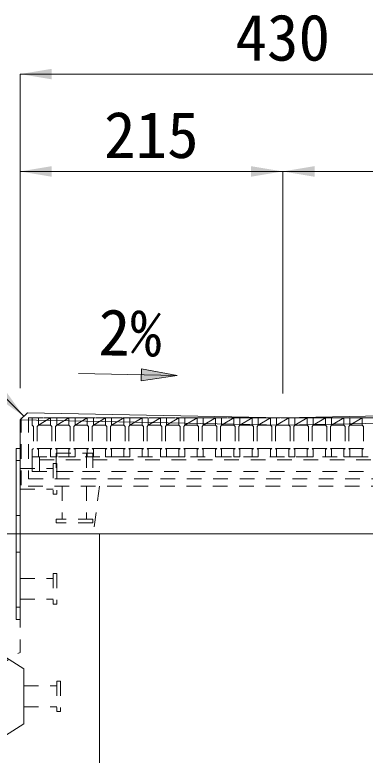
# Model space of a CAD drawing. Units: millimetres at full size, sheet at 1:40. Extents: x 69750 to 116230, y -28801 to 513.
# Drawn here: x 91863 to 92150, y -20324 to -19718 of the extents above; entities that cross this region are included whole.
import ezdxf
from ezdxf.enums import TextEntityAlignment as Align

# ---------------------------------------------------------------- set-up
doc = ezdxf.new("R2010")
doc.units = ezdxf.units.MM
doc.header["$LTSCALE"] = 40
doc.linetypes.add('USER1', pattern=[0.54, 0.3, -0.24])
for name, color, linetype, lineweight in [('インサート', 92, 'USER1', 5), ('グレーチング', 7, 'USER1', 5), ('ジョイントプレート', 7, 'USER1', 9), ('受枠', 3, 'USER1', 9), ('寸法線', 7, 'Continuous', 9), ('引出線', 4, 'Continuous', 9), ('本体', 7, 'Continuous', 20)]:
    doc.layers.add(name, color=color, linetype=linetype, lineweight=lineweight)
doc.styles.add('ＭＳ ゴシック', font='')
doc.styles.get('ＭＳ ゴシック').set_extended_font_data('MS Gothic')

# ---------------------------------------------------------------- blocks, each defined once
blk = doc.blocks.new('filled_arrow')
at = {"color": 0, "linetype": 'Continuous', "lineweight": -2}
blk.add_solid([(7.5, 1.25), (0, 0), (7.5, -1.25)], dxfattribs=at)

msp = doc.modelspace()

# ---------------------------------------------------------------- hatches: boundary and pattern name
at = {"layer": '引出線'}
msp.add_hatch(color=256, dxfattribs=at).paths.add_polyline_path([(91966.66, -20007.47), (91966.47, -20017.21), (91995.81, -20012.92)])

# ---------------------------------------------------------------- linework, layer by layer
at = {"layer": 'インサート'}
for p, q in [((91896.83, -20076.49), (91896.83, -20091.49)), ((91896.83, -20076.49), (91926.83, -20076.49)), ((91921.83, -20076.49), (91921.83, -20091.49)), ((91926.83, -20076.49), (91926.83, -20091.49)), ((91894.32, -20085), (91894.32, -20110)), ((91894.33, -20085), (91894.33, -20110)), ((91894.33, -20085), (91897.33, -20085)), ((91894.33, -20085), (91894.33, -20110)), ((91897.33, -20085), (91897.33, -20110)), ((91897.33, -20085), (91897.33, -20110)), ((91897.33, -20085), (91897.33, -20110)), ((91867.32, -20089), (91894.32, -20089)), ((91867.33, -20089), (91894.33, -20089)), ((91867.33, -20089), (91867.33, -20106)), ((91896.83, -20091.49), (91926.83, -20091.49)), ((91901.83, -20103.49), (91901.83, -20130.49)), ((91921.83, -20103.49), (91921.83, -20130.49)), ((91867.32, -20106), (91894.32, -20106)), ((91867.33, -20106), (91894.33, -20106)), ((91894.32, -20110), (91897.33, -20110)), ((91894.33, -20110), (91897.33, -20110)), ((91926.83, -20130.49), (91896.83, -20130.49)), ((91896.83, -20133.49), (91896.83, -20130.49)), ((91926.83, -20133.49), (91896.83, -20133.49)), ((91926.83, -20133.49), (91926.83, -20130.49)), ((91894.33, -20175), (91894.33, -20199.99)), ((91894.33, -20175), (91897.33, -20175)), ((91897.33, -20175), (91897.33, -20199.99)), ((91867.33, -20178.99), (91894.33, -20178.99)), ((91867.33, -20178.99), (91867.33, -20196)), ((91867.33, -20196), (91894.33, -20196)), ((91894.33, -20199.99), (91897.33, -20199.99)), ((91870.53, -20267), (91897.53, -20267)), ((91870.53, -20267), (91870.53, -20284)), ((91897.53, -20263), (91897.53, -20288)), ((91897.53, -20263), (91900.53, -20263)), ((91900.53, -20263), (91900.53, -20288)), ((91870.53, -20284), (91897.53, -20284)), ((91897.53, -20288), (91900.53, -20288))]:
    msp.add_line(p, q, dxfattribs=at)
at = {"layer": 'グレーチング'}
for p, q in [((92287.33, -20047.49), (91877.33, -20047.49)), ((91877.33, -20047.49), (91877.33, -20053.49)), ((91877.33, -20047.49), (91882.33, -20047.49)), ((91882.33, -20047.49), (91882.33, -20053.49)), ((91882.33, -20053.49), (91892.33, -20047.49)), ((91892.33, -20047.49), (91892.33, -20053.49)), ((91892.33, -20047.49), (91897.33, -20047.49)), ((91897.33, -20047.49), (91897.33, -20053.49)), ((91897.33, -20053.49), (91907.33, -20047.49)), ((91907.33, -20047.49), (91907.33, -20053.49)), ((91907.33, -20047.49), (91912.33, -20047.49)), ((91912.33, -20047.49), (91912.33, -20053.49)), ((91912.33, -20053.49), (91922.33, -20047.49)), ((91922.33, -20047.49), (91922.33, -20053.49)), ((91922.33, -20047.49), (91927.33, -20047.49)), ((91927.33, -20047.49), (91927.33, -20053.49)), ((91927.33, -20053.49), (91937.33, -20047.49)), ((91937.33, -20047.49), (91937.33, -20053.49)), ((91937.33, -20047.49), (91942.33, -20047.49)), ((91942.33, -20047.49), (91942.33, -20053.49)), ((91942.33, -20053.49), (91952.33, -20047.49)), ((91952.33, -20047.49), (91957.33, -20047.49)), ((91952.33, -20047.49), (91952.33, -20053.49)), ((91957.33, -20047.49), (91957.33, -20053.49)), ((91957.33, -20053.49), (91967.33, -20047.49)), ((91967.33, -20047.49), (91967.33, -20053.49)), ((91967.33, -20047.49), (91972.33, -20047.49)), ((91972.33, -20047.49), (91972.33, -20053.49)), ((91972.33, -20053.49), (91982.33, -20047.49)), ((91982.33, -20047.49), (91987.33, -20047.49)), ((91982.33, -20047.49), (91982.33, -20053.49)), ((91987.33, -20047.49), (91987.33, -20053.49)), ((91987.33, -20053.49), (91997.33, -20047.49)), ((91997.33, -20047.49), (92002.33, -20047.49)), ((91997.33, -20047.49), (91997.33, -20053.49)), ((92002.33, -20047.49), (92002.33, -20053.49)), ((92002.33, -20053.49), (92012.33, -20047.49)), ((92012.33, -20047.49), (92017.33, -20047.49)), ((92012.33, -20047.49), (92012.33, -20053.49)), ((92017.33, -20047.49), (92017.33, -20053.49)), ((92017.33, -20053.49), (92027.33, -20047.49)), ((92027.33, -20047.49), (92032.33, -20047.49)), ((92027.33, -20047.49), (92027.33, -20053.49)), ((92032.33, -20047.49), (92032.33, -20053.49)), ((92032.33, -20053.49), (92042.33, -20047.49)), ((92042.33, -20047.49), (92047.33, -20047.49)), ((92042.33, -20047.49), (92042.33, -20053.49)), ((92047.33, -20047.49), (92047.33, -20053.49)), ((92047.33, -20053.49), (92057.33, -20047.49)), ((92057.33, -20047.49), (92062.33, -20047.49)), ((92057.33, -20047.49), (92057.33, -20053.49)), ((92062.33, -20047.49), (92062.33, -20053.49)), ((92062.33, -20053.49), (92072.33, -20047.49)), ((92072.33, -20047.49), (92077.33, -20047.49)), ((92072.33, -20047.49), (92072.33, -20053.49)), ((92077.33, -20047.49), (92077.33, -20053.49)), ((92077.33, -20053.49), (92087.33, -20047.49)), ((92087.33, -20047.49), (92092.33, -20047.49)), ((92087.33, -20047.49), (92087.33, -20053.49)), ((92092.33, -20047.49), (92092.33, -20053.49)), ((92092.33, -20053.49), (92102.33, -20047.49)), ((92102.33, -20047.49), (92107.33, -20047.49)), ((92102.33, -20047.49), (92102.33, -20053.49)), ((92107.33, -20047.49), (92107.33, -20053.49)), ((92107.33, -20053.49), (92117.33, -20047.49)), ((92117.33, -20047.49), (92122.33, -20047.49)), ((92117.33, -20047.49), (92117.33, -20053.49)), ((92122.33, -20047.49), (92122.33, -20053.49)), ((92122.33, -20053.49), (92132.33, -20047.49)), ((92132.33, -20047.49), (92132.33, -20053.49)), ((92132.33, -20047.49), (92137.33, -20047.49)), ((92137.33, -20047.49), (92137.33, -20053.49)), ((92137.33, -20053.49), (92147.33, -20047.49)), ((92147.33, -20047.49), (92147.33, -20053.49)), ((92147.33, -20047.49), (92152.33, -20047.49)), ((91877.33, -20053.49), (91878.33, -20054.49)), ((91878.33, -20054.49), (91878.33, -20072.49)), ((91882.33, -20053.49), (91881.33, -20054.49)), ((91881.33, -20054.49), (91881.33, -20072.49)), ((91882.33, -20053.49), (91892.33, -20053.49)), ((91892.33, -20053.49), (91893.33, -20054.49)), ((91893.33, -20054.49), (91893.33, -20072.49)), ((91897.33, -20053.49), (91896.33, -20054.49)), ((91896.33, -20054.49), (91896.33, -20072.49)), ((91897.33, -20053.49), (91907.33, -20053.49)), ((91907.33, -20053.49), (91908.33, -20054.49)), ((91908.33, -20054.49), (91908.33, -20072.49)), ((91912.33, -20053.49), (91911.33, -20054.49)), ((91911.33, -20054.49), (91911.33, -20072.49)), ((91912.33, -20053.49), (91922.33, -20053.49)), ((91922.33, -20053.49), (91923.33, -20054.49)), ((91923.33, -20054.49), (91923.33, -20072.49)), ((91927.33, -20053.49), (91926.33, -20054.49)), ((91926.33, -20054.49), (91926.33, -20072.49)), ((91927.33, -20053.49), (91937.33, -20053.49)), ((91937.33, -20053.49), (91938.33, -20054.49)), ((91938.33, -20054.49), (91938.33, -20072.49)), ((91942.33, -20053.49), (91941.33, -20054.49)), ((91941.33, -20054.49), (91941.33, -20072.49)), ((91942.33, -20053.49), (91952.33, -20053.49)), ((91952.33, -20053.49), (91953.33, -20054.49)), ((91953.33, -20054.49), (91953.33, -20072.49)), ((91957.33, -20053.49), (91956.33, -20054.49)), ((91956.33, -20054.49), (91956.33, -20072.49)), ((91957.33, -20053.49), (91967.33, -20053.49)), ((91967.33, -20053.49), (91968.33, -20054.49)), ((91968.33, -20054.49), (91968.33, -20072.49)), ((91972.33, -20053.49), (91971.33, -20054.49)), ((91971.33, -20054.49), (91971.33, -20072.49)), ((91972.33, -20053.49), (91982.33, -20053.49)), ((91982.33, -20053.49), (91983.33, -20054.49)), ((91983.33, -20054.49), (91983.33, -20072.49)), ((91987.33, -20053.49), (91986.33, -20054.49)), ((91986.33, -20054.49), (91986.33, -20072.49)), ((91987.33, -20053.49), (91997.33, -20053.49)), ((91997.33, -20053.49), (91998.33, -20054.49)), ((91998.33, -20054.49), (91998.33, -20072.49)), ((92002.33, -20053.49), (92001.33, -20054.49)), ((92001.33, -20054.49), (92001.33, -20072.49)), ((92002.33, -20053.49), (92012.33, -20053.49)), ((92012.33, -20053.49), (92013.33, -20054.49)), ((92013.33, -20054.49), (92013.33, -20072.49)), ((92017.33, -20053.49), (92016.33, -20054.49)), ((92016.33, -20054.49), (92016.33, -20072.49)), ((92017.33, -20053.49), (92027.33, -20053.49)), ((92027.33, -20053.49), (92028.33, -20054.49)), ((92028.33, -20054.49), (92028.33, -20072.49)), ((92032.33, -20053.49), (92031.33, -20054.49)), ((92031.33, -20054.49), (92031.33, -20072.49)), ((92032.33, -20053.49), (92042.33, -20053.49)), ((92042.33, -20053.49), (92043.33, -20054.49)), ((92043.33, -20054.49), (92043.33, -20072.49)), ((92047.33, -20053.49), (92046.33, -20054.49)), ((92046.33, -20054.49), (92046.33, -20072.49)), ((92047.33, -20053.49), (92057.33, -20053.49)), ((92057.33, -20053.49), (92058.33, -20054.49)), ((92058.33, -20054.49), (92058.33, -20072.49)), ((92062.33, -20053.49), (92061.33, -20054.49)), ((92061.33, -20054.49), (92061.33, -20072.49)), ((92062.33, -20053.49), (92072.33, -20053.49)), ((92072.33, -20053.49), (92073.33, -20054.49)), ((92073.33, -20054.49), (92073.33, -20072.49)), ((92077.33, -20053.49), (92076.33, -20054.49)), ((92076.33, -20054.49), (92076.33, -20072.49)), ((92077.33, -20053.49), (92087.33, -20053.49)), ((92087.33, -20053.49), (92088.33, -20054.49)), ((92088.33, -20054.49), (92088.33, -20072.49)), ((92092.33, -20053.49), (92091.33, -20054.49)), ((92091.33, -20054.49), (92091.33, -20072.49)), ((92092.33, -20053.49), (92102.33, -20053.49)), ((92102.33, -20053.49), (92103.33, -20054.49)), ((92103.33, -20054.49), (92103.33, -20072.49)), ((92107.33, -20053.49), (92106.33, -20054.49)), ((92106.33, -20054.49), (92106.33, -20072.49)), ((92107.33, -20053.49), (92117.33, -20053.49)), ((92117.33, -20053.49), (92118.33, -20054.49)), ((92118.33, -20054.49), (92118.33, -20072.49)), ((92122.33, -20053.49), (92121.33, -20054.49)), ((92121.33, -20054.49), (92121.33, -20072.49)), ((92122.33, -20053.49), (92132.33, -20053.49)), ((92132.33, -20053.49), (92133.33, -20054.49)), ((92133.33, -20054.49), (92133.33, -20072.49)), ((92137.33, -20053.49), (92136.33, -20054.49)), ((92136.33, -20054.49), (92136.33, -20072.49)), ((92137.33, -20053.49), (92147.33, -20053.49)), ((92147.33, -20053.49), (92148.33, -20054.49)), ((92148.33, -20054.49), (92148.33, -20072.49)), ((91877.33, -20073.49), (91878.33, -20072.49)), ((91877.33, -20079.49), (91877.33, -20073.49)), ((91882.33, -20073.49), (91881.33, -20072.49)), ((91881.33, -20072.49), (91893.33, -20072.49)), ((91882.33, -20079.49), (91882.33, -20073.49)), ((91892.33, -20073.49), (91893.33, -20072.49)), ((91892.33, -20079.49), (91892.33, -20073.49)), ((91896.33, -20072.49), (91908.33, -20072.49)), ((91897.33, -20073.49), (91896.33, -20072.49)), ((91897.33, -20079.49), (91897.33, -20073.49)), ((91907.33, -20073.49), (91908.33, -20072.49)), ((91907.33, -20079.49), (91907.33, -20073.49)), ((91911.33, -20072.49), (91923.33, -20072.49)), ((91912.33, -20073.49), (91911.33, -20072.49)), ((91912.33, -20079.49), (91912.33, -20073.49)), ((91922.33, -20073.49), (91923.33, -20072.49)), ((91922.33, -20079.49), (91922.33, -20073.49)), ((91926.33, -20072.49), (91938.33, -20072.49)), ((91927.33, -20073.49), (91926.33, -20072.49)), ((91927.33, -20079.49), (91927.33, -20073.49)), ((91937.33, -20073.49), (91938.33, -20072.49)), ((91937.33, -20079.49), (91937.33, -20073.49)), ((91941.33, -20072.49), (91953.33, -20072.49)), ((91942.33, -20073.49), (91941.33, -20072.49)), ((91942.33, -20079.49), (91942.33, -20073.49)), ((91952.33, -20073.49), (91953.33, -20072.49)), ((91952.33, -20079.49), (91952.33, -20073.49)), ((91957.33, -20073.49), (91956.33, -20072.49)), ((91956.33, -20072.49), (91968.33, -20072.49)), ((91957.33, -20079.49), (91957.33, -20073.49)), ((91967.33, -20073.49), (91968.33, -20072.49)), ((91967.33, -20079.49), (91967.33, -20073.49)), ((91972.33, -20073.49), (91971.33, -20072.49)), ((91971.33, -20072.49), (91983.33, -20072.49)), ((91972.33, -20079.49), (91972.33, -20073.49)), ((91982.33, -20073.49), (91983.33, -20072.49)), ((91982.33, -20079.49), (91982.33, -20073.49)), ((91987.33, -20073.49), (91986.33, -20072.49)), ((91986.33, -20072.49), (91998.33, -20072.49)), ((91987.33, -20079.49), (91987.33, -20073.49)), ((91997.33, -20073.49), (91998.33, -20072.49)), ((91997.33, -20079.49), (91997.33, -20073.49)), ((92002.33, -20073.49), (92001.33, -20072.49)), ((92001.33, -20072.49), (92013.33, -20072.49)), ((92002.33, -20079.49), (92002.33, -20073.49)), ((92012.33, -20073.49), (92013.33, -20072.49)), ((92012.33, -20079.49), (92012.33, -20073.49)), ((92017.33, -20073.49), (92016.33, -20072.49)), ((92016.33, -20072.49), (92028.33, -20072.49)), ((92017.33, -20079.49), (92017.33, -20073.49)), ((92027.33, -20073.49), (92028.33, -20072.49)), ((92027.33, -20079.49), (92027.33, -20073.49)), ((92032.33, -20073.49), (92031.33, -20072.49)), ((92031.33, -20072.49), (92043.33, -20072.49)), ((92032.33, -20079.49), (92032.33, -20073.49)), ((92042.33, -20073.49), (92043.33, -20072.49)), ((92042.33, -20079.49), (92042.33, -20073.49)), ((92047.33, -20073.49), (92046.33, -20072.49)), ((92046.33, -20072.49), (92058.33, -20072.49)), ((92047.33, -20079.49), (92047.33, -20073.49)), ((92057.33, -20073.49), (92058.33, -20072.49)), ((92057.33, -20079.49), (92057.33, -20073.49)), ((92062.33, -20073.49), (92061.33, -20072.49)), ((92061.33, -20072.49), (92073.33, -20072.49)), ((92062.33, -20079.49), (92062.33, -20073.49)), ((92072.33, -20073.49), (92073.33, -20072.49)), ((92072.33, -20079.49), (92072.33, -20073.49)), ((92077.33, -20073.49), (92076.33, -20072.49)), ((92076.33, -20072.49), (92088.33, -20072.49)), ((92077.33, -20079.49), (92077.33, -20073.49)), ((92087.33, -20073.49), (92088.33, -20072.49)), ((92087.33, -20079.49), (92087.33, -20073.49)), ((92092.33, -20073.49), (92091.33, -20072.49)), ((92091.33, -20072.49), (92103.33, -20072.49)), ((92092.33, -20079.49), (92092.33, -20073.49)), ((92102.33, -20073.49), (92103.33, -20072.49)), ((92102.33, -20079.49), (92102.33, -20073.49)), ((92107.33, -20073.49), (92106.33, -20072.49)), ((92106.33, -20072.49), (92118.33, -20072.49)), ((92107.33, -20079.49), (92107.33, -20073.49)), ((92117.33, -20073.49), (92118.33, -20072.49)), ((92117.33, -20079.49), (92117.33, -20073.49)), ((92122.33, -20073.49), (92121.33, -20072.49)), ((92121.33, -20072.49), (92133.33, -20072.49)), ((92122.33, -20079.49), (92122.33, -20073.49)), ((92132.33, -20073.49), (92133.33, -20072.49)), ((92132.33, -20079.49), (92132.33, -20073.49)), ((92137.33, -20073.49), (92136.33, -20072.49)), ((92136.33, -20072.49), (92148.33, -20072.49)), ((92137.33, -20079.49), (92137.33, -20073.49)), ((92147.33, -20073.49), (92148.33, -20072.49)), ((92147.33, -20079.49), (92147.33, -20073.49)), ((91877.33, -20079.49), (91882.33, -20079.49)), ((91877.33, -20079.49), (91882.33, -20079.49)), ((91882.33, -20079.49), (91878.33, -20079.49)), ((91892.33, -20079.49), (91897.33, -20079.49)), ((91907.33, -20079.49), (91912.33, -20079.49)), ((91922.33, -20079.49), (91927.33, -20079.49)), ((91937.33, -20079.49), (91942.33, -20079.49)), ((91952.33, -20079.49), (91957.33, -20079.49)), ((91967.33, -20079.49), (91972.33, -20079.49)), ((91982.33, -20079.49), (91987.33, -20079.49)), ((91997.33, -20079.49), (92002.33, -20079.49)), ((92012.33, -20079.49), (92017.33, -20079.49)), ((92027.33, -20079.49), (92032.33, -20079.49)), ((92042.33, -20079.49), (92047.33, -20079.49)), ((92057.33, -20079.49), (92062.33, -20079.49)), ((92072.33, -20079.49), (92077.33, -20079.49)), ((92087.33, -20079.49), (92092.33, -20079.49)), ((92102.33, -20079.49), (92107.33, -20079.49)), ((92117.33, -20079.49), (92122.33, -20079.49)), ((92132.33, -20079.49), (92137.33, -20079.49)), ((92147.33, -20079.49), (92152.33, -20079.49))]:
    msp.add_line(p, q, dxfattribs=at)
at = {"layer": 'ジョイントプレート'}
for p, q in [((91867.33, -20082.49), (91864.13, -20082.49)), ((91867.33, -20127.5), (91864.13, -20127.5)), ((91867.33, -20157.49), (91864.13, -20157.49)), ((91867.33, -20202.5), (91864.13, -20202.5))]:
    msp.add_line(p, q, dxfattribs=at)
at = {"layer": 'ジョイントプレート', "linetype": 'Continuous'}
msp.add_lwpolyline([(91864.13, -20212.5), (91864.13, -20072.49), (91867.33, -20072.49), (91867.33, -20212.5)], close=True, dxfattribs=at)
at = {"layer": '受枠'}
for p, q in [((92296.33, -20047.49), (91868.33, -20047.49)), ((91868.33, -20047.49), (91868.33, -20103.49)), ((91874.33, -20047.49), (91874.33, -20097.49)), ((91874.33, -20097.49), (92290.33, -20097.49)), ((92296.33, -20103.49), (91868.33, -20103.49))]:
    msp.add_line(p, q, dxfattribs=at)
at = {"layer": '受枠', "lineweight": 5}
for p, q in [((91877.33, -20079.49), (92287.33, -20079.49)), ((91877.33, -20079.49), (91877.33, -20097.49)), ((91883.33, -20079.49), (91883.33, -20091.49)), ((91883.33, -20081.79), (92281.33, -20081.79)), ((91877.33, -20091.49), (92287.33, -20091.49))]:
    msp.add_line(p, q, dxfattribs=at)
at = {"layer": '寸法線'}
for p, q in [((91867.32, -19766.1), (92297.33, -19766.1)), ((91867.32, -20023.19), (91867.32, -19766.1)), ((91867.33, -19845.82), (92082.33, -19845.82)), ((91867.33, -20023.19), (91867.33, -19845.82)), ((92082.33, -20027.49), (92082.33, -19845.82)), ((92082.33, -19845.82), (92297.33, -19845.82)), ((92082.33, -20027.49), (92082.33, -19845.82)), ((92102.33, -20047.49), (92419.56, -20047.49)), ((92102.33, -20047.49), (92419.56, -20047.49))]:
    msp.add_line(p, q, dxfattribs=at)
at = {"layer": '引出線', "lineweight": 13}
msp.add_line((91915.07, -20011.31), (91995.81, -20012.92), dxfattribs=at)
at = {"layer": '引出線'}
msp.add_lwpolyline([(91870.33, -20046.25), (91778.83, -19954.76), (91711.72, -19954.76)], dxfattribs=at)
at = {"layer": '引出線', "lineweight": 13}
msp.add_lwpolyline([(91966.66, -20007.47), (91966.47, -20017.21), (91995.81, -20012.92)], close=True, dxfattribs=at)
at = {"layer": '本体'}
for p, q in [((91867.33, -20049.19), (91873.32, -20043.31)), ((91873.32, -20043.31), (92082.33, -20047.49)), ((92082.33, -20047.49), (92291.33, -20043.31)), ((91867.33, -20049.19), (91867.33, -20142.49)), ((91932.33, -20142.49), (91847.33, -20142.49)), ((92317.33, -20142.49), (91867.33, -20142.49)), ((91932.33, -20471.97), (91932.33, -20142.49))]:
    msp.add_line(p, q, dxfattribs=at)
at = {"layer": '本体', "lineweight": 5}
for p, q in [((91867.33, -20049.2), (92082.33, -20053.5)), ((92082.33, -20053.5), (92297.32, -20049.2)), ((91847.33, -20238.5), (91870.53, -20253)), ((91870.53, -20253), (91870.53, -20298)), ((91847.33, -20312.5), (91870.53, -20298))]:
    msp.add_line(p, q, dxfattribs=at)
at = {"layer": '本体', "linetype": 'USER1', "lineweight": 9}
msp.add_line((91932.33, -20103.49), (91927.33, -20142.49), dxfattribs=at)
at = {"layer": '本体', "linetype": 'USER1', "lineweight": 5}
for p in [(91867.33, -20142.49), (91847.33, -20252)]:
    msp.add_line(p, (91867.33, -20239.5), dxfattribs=at)

# ---------------------------------------------------------------- block references
at = {"layer": '寸法線', "xscale": 3.47, "yscale": 3.47}
for p in [(91867.32, -19766.1), (91867.33, -19845.82), (92082.33, -19845.82)]:
    msp.add_blockref('filled_arrow', p, dxfattribs=at)
at = {"layer": '寸法線', "xscale": 3.47, "yscale": 3.47, "rotation": 180}
msp.add_blockref('filled_arrow', (92082.33, -19845.82), dxfattribs=at)
at = {"layer": '引出線', "xscale": 3.47, "yscale": 3.47, "rotation": 135}
msp.add_blockref('filled_arrow', (91870.33, -20046.25), dxfattribs=at)

# ---------------------------------------------------------------- texts
at = {"layer": '寸法線', "style": 'ＭＳ ゴシック'}
for s, p in [('430', (92082.33, -19736.1)), ('215', (91974.83, -19815.82))]:
    msp.add_text(s, height=37.98, dxfattribs=at).set_placement(p, align=Align.MIDDLE_CENTER)
at = {"layer": '引出線', "style": 'ＭＳ ゴシック'}
msp.add_text('2%', height=37.98, rotation=359, dxfattribs=at).set_placement((91957.45, -19977.75), align=Align.MIDDLE_CENTER)

doc.saveas('drawing.dxf')
